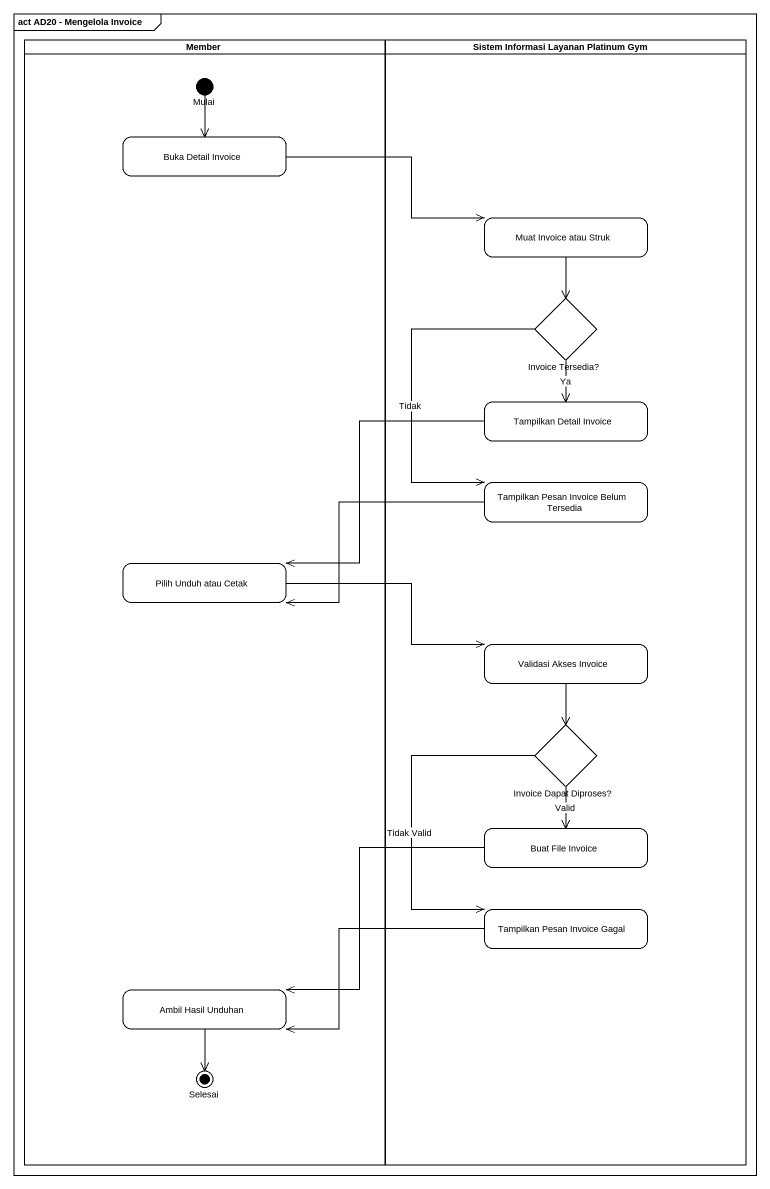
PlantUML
@startuml
mainframe act AD20 - Mengelola Invoice
hide empty description
state Member <<partition>> {
  state Mulai <<start>>
  state "Buka Detail Invoice" as Buka_Detail_Invoice
  state "Pilih Unduh atau Cetak" as Pilih_Unduh_atau_Cetak
  state "Ambil Hasil Unduhan" as Ambil_Hasil_Unduhan
  state Selesai <<end>>
}
state "Sistem Informasi Layanan Platinum Gym" as Sistem_Informasi_Layanan <<partition>> {
  state "Muat Invoice atau Struk" as Muat_Invoice_atau_Struk
  state "Invoice Tersedia?" as Invoice_Tersedia <<choice>>
  state "Tampilkan Detail Invoice" as Tampilkan_Detail_Invoice
  state "Tampilkan Pesan Invoice Belum Tersedia" as Tampilkan_Pesan_Invoice
  state "Validasi Akses Invoice" as Validasi_Akses_Invoice
  state "Invoice Dapat Diproses?" as Invoice_Dapat_Diproses <<choice>>
  state "Buat File Invoice" as Buat_File_Invoice
  state "Tampilkan Pesan Invoice Gagal" as Tampilkan_Pesan_Invoice_2
}
Mulai --> Buka_Detail_Invoice
Buka_Detail_Invoice -right-> Muat_Invoice_atau_Struk
Muat_Invoice_atau_Struk --> Invoice_Tersedia
Invoice_Tersedia --> Tampilkan_Detail_Invoice : Ya
Invoice_Tersedia --> Tampilkan_Pesan_Invoice : Tidak
Tampilkan_Detail_Invoice -left-> Pilih_Unduh_atau_Cetak
Tampilkan_Pesan_Invoice -left-> Pilih_Unduh_atau_Cetak
Pilih_Unduh_atau_Cetak -right-> Validasi_Akses_Invoice
Validasi_Akses_Invoice --> Invoice_Dapat_Diproses
Invoice_Dapat_Diproses --> Buat_File_Invoice : Valid
Invoice_Dapat_Diproses --> Tampilkan_Pesan_Invoice_2 : Tidak Valid
Buat_File_Invoice -left-> Ambil_Hasil_Unduhan
Tampilkan_Pesan_Invoice_2 -left-> Ambil_Hasil_Unduhan
Ambil_Hasil_Unduhan --> Selesai
@enduml
